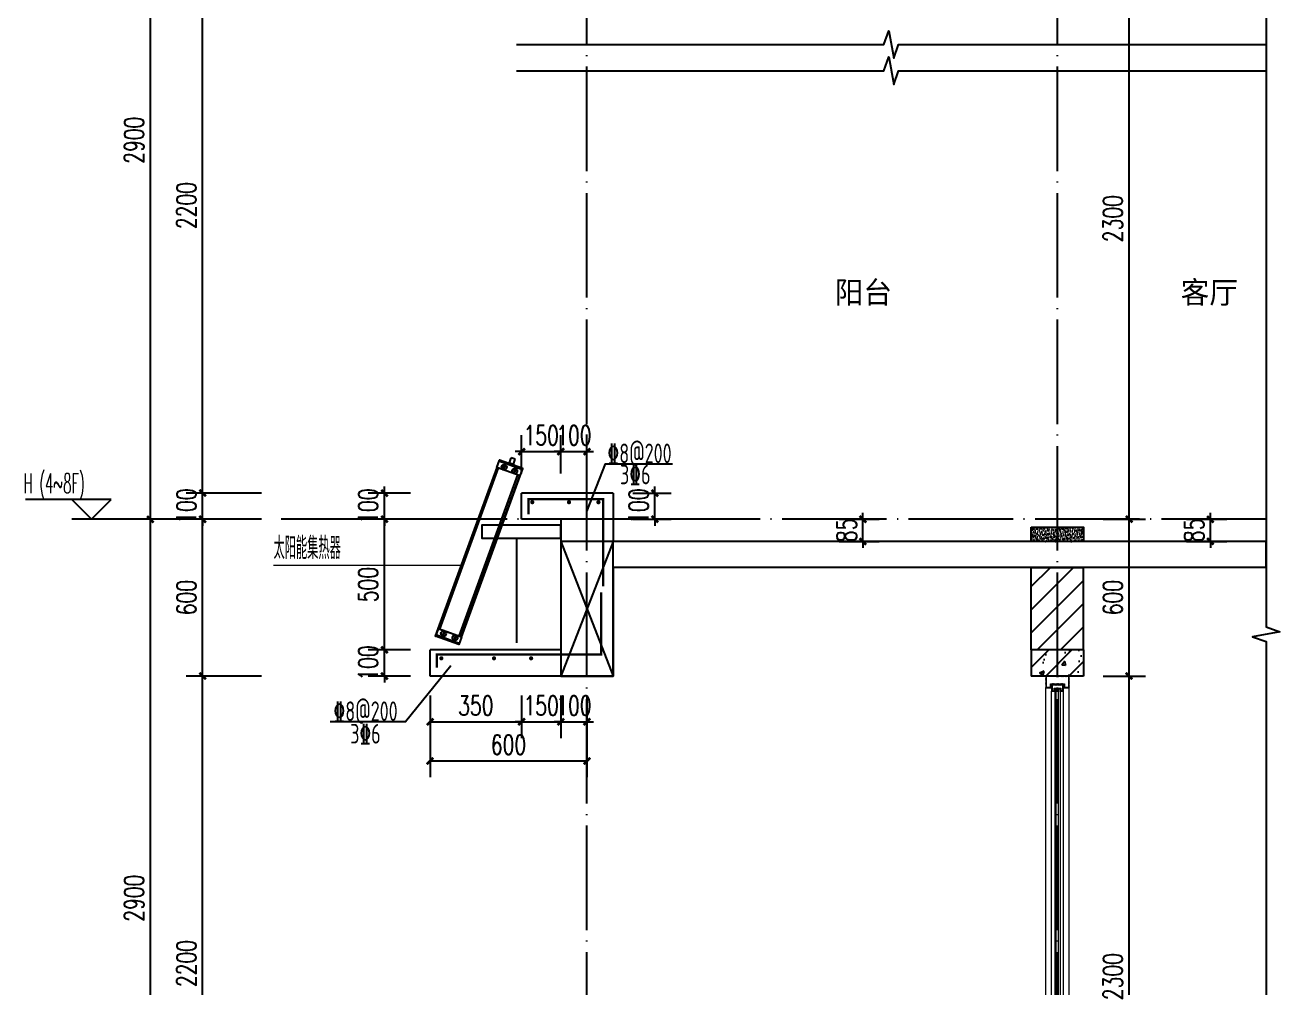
# Model space of a CAD drawing. Extents: x 393367 to 3005760, y 4998 to 826018.
# Drawn here: x 2836350 to 2841150, y 450543 to 454227 of the extents above; entities that cross this region are included whole.
import ezdxf

# ---------------------------------------------------------------- set-up
doc = ezdxf.new("R2010")
doc.units = 0
doc.header["$LTSCALE"] = 1000
doc.linetypes.add('DOTE', pattern=[2.42, 2, -0.2, 0.02, -0.2])
doc.layers.get('0').update_dxf_attribs({"linetype": 'CONTINUOUS'})
doc.layers.get('Defpoints').update_dxf_attribs({"linetype": 'CONTINUOUS'})
for name, color, linetype in [('DIM_ELEV', 3, 'CONTINUOUS'), ('DIM_SYMB', 3, 'CONTINUOUS'), ('DOTE', 8, 'DOTE'), ('PUB_DIM', 3, 'CONTINUOUS'), ('PUB_HATCH', 8, 'CONTINUOUS'), ('PUB_TEXT', 7, 'CONTINUOUS'), ('S-大样-砼线', 7, 'CONTINUOUS'), ('S-引出线', 40, 'CONTINUOUS'), ('TEXT', 7, 'CONTINUOUS'), ('WALL', 130, 'CONTINUOUS'), ('实线层', 7, 'CONTINUOUS'), ('看线', 251, 'CONTINUOUS'), ('立面-看线', 251, 'CONTINUOUS')]:
    doc.layers.add(name, color=color, linetype=linetype)
for name, color, linetype, lineweight in [('DIM_IDEN', 3, 'CONTINUOUS', 15), ('REIN', 1, 'CONTINUOUS', 18), ('S_WINDOW', 144, 'CONTINUOUS', 15), ('细细', 250, 'CONTINUOUS', 0)]:
    doc.layers.add(name, color=color, linetype=linetype, lineweight=lineweight)
doc.styles.add('_TCH_DIM', font='simplex.shx', dxfattribs={"width": 0.65, "bigfont": 'gbcbig.shx'})
doc.styles.add('_TCH_DIM_T3', font='SIMPLEX', dxfattribs={"width": 0.705882, "bigfont": 'GBCBIG'})
doc.styles.add('DIM_FONT_T3', font='SIMPLEX', dxfattribs={"width": 0.705882, "bigfont": 'GBCBIG'})
doc.styles.add('TSSD_Rein', font='Tssdeng.shx', dxfattribs={"width": 0.7, "bigfont": 'hztxt.shx'})
doc.dimstyles.new('_TCH_ARCH&&25', dxfattribs={"dimtxt": 74.375, "dimasz": 25, "dimexe": 62.5, "dimexo": 75, "dimgap": 25, "dimtad": 1, "dimdec": 0, "dimzin": 0, "dimdsep": 46, "dimtxsty": '_TCH_DIM_T3', "dimblk": 'ARCHTICK', "dimcen": 0.09, "dimclrt": 7, "dimazin": 2, "dimtfac": 1, "dimtdec": 0, "dimtix": 1, "dimtmove": 2, "dimatfit": 3, "dimfxl": 1, "dimtolj": 1, "dimtzin": 0, "dimarcsym": 0})
pattern_1 = [(315, (145053.3697, 680712.4302), (-1.76776695, -1.76776695), []), (315, (145054.5482, 680712.4302), (-1.76776695, -1.76776695), [])]
pattern_2 = [(315, (145053.3697, 678374.192), (-1.76776695, -1.76776695), []), (315, (145054.5482, 678374.192), (-1.76776695, -1.76776695), [])]

# ---------------------------------------------------------------- blocks, each defined once
blk = doc.blocks.new('afzdfsregf')
at = {"layer": '细细'}
h = blk.add_hatch(dxfattribs=at)
h.set_pattern_fill('金属', color=256, style=0)
h.set_pattern_definition(pattern_1)
h.paths.add_polyline_path([(221063.8, 608913.8), (221043.8, 608913.8), (221043.8, 608927.3), (220993.8, 608927.3), (220993.8, 608913.8), (220973.8, 608913.8), (220973.8, 608958.8), (221063.8, 608958.8)])
h.paths.add_polyline_path([(221045.8, 608929.3), (221045.8, 608915.8), (221061.8, 608915.8), (221061.8, 608956.8), (220975.8, 608956.8), (220975.8, 608915.8), (220991.8, 608915.8), (220991.8, 608929.3)], flags=16)
h = blk.add_hatch(dxfattribs=at)
h.set_pattern_fill('金属', color=256, style=0)
h.set_pattern_definition(pattern_1)
h.paths.add_polyline_path([(220996.3, 608925.3), (220996.3, 608900.3), (221008.3, 608900.3), (221008.3, 608910.3), (221029.3, 608910.3), (221029.3, 608900.3), (221041.3, 608900.3), (221041.3, 608925.3)])
h.paths.add_polyline_path([(221039.3, 608923.3), (221039.3, 608902.3), (221031.3, 608902.3), (221031.3, 608912.3), (221006.3, 608912.3), (221006.3, 608902.3), (220998.3, 608902.3), (220998.3, 608923.3)], flags=16)
h = blk.add_hatch(color=256, dxfattribs=at)
edge = h.paths.add_edge_path()
edge.add_line((221023.3, 608910.3), (221023.3, 608898.3))
edge.add_arc((221018.8, 608890), 9.44, 61.5175, 118.4825)
edge.add_line((221014.3, 608898.3), (221014.3, 608910.3))
edge.add_arc((221018.8, 608918.6), 9.44, 241.5175, 298.4825)
h = blk.add_hatch(dxfattribs=at)
h.set_pattern_fill('金属', color=256, style=0)
h.set_pattern_definition(pattern_2)
h.paths.add_polyline_path([(221063.8, 606703.8), (221043.8, 606703.8), (221043.8, 606690.3), (220993.8, 606690.3), (220993.8, 606703.8), (220973.8, 606703.8), (220973.8, 606658.8), (221063.8, 606658.8)])
h.paths.add_polyline_path([(221045.8, 606688.3), (221045.8, 606701.8), (221061.8, 606701.8), (221061.8, 606660.8), (220975.8, 606660.8), (220975.8, 606701.8), (220991.8, 606701.8), (220991.8, 606688.3)], flags=16)
h = blk.add_hatch(dxfattribs=at)
h.set_pattern_fill('金属', color=256, style=0)
h.set_pattern_definition(pattern_2)
h.paths.add_polyline_path([(220996.3, 606692.3), (220996.3, 606717.3), (221008.3, 606717.3), (221008.3, 606707.3), (221029.3, 606707.3), (221029.3, 606717.3), (221041.3, 606717.3), (221041.3, 606692.3)])
h.paths.add_polyline_path([(221039.3, 606694.3), (221039.3, 606715.3), (221031.3, 606715.3), (221031.3, 606705.3), (221006.3, 606705.3), (221006.3, 606715.3), (220998.3, 606715.3), (220998.3, 606694.3)], flags=16)
h = blk.add_hatch(color=256, dxfattribs=at)
edge = h.paths.add_edge_path()
edge.add_line((221023.3, 606707.3), (221023.3, 606719.3))
edge.add_arc((221018.8, 606727.6), 9.44, 241.5175, 298.4825, ccw=False)
edge.add_line((221014.3, 606719.3), (221014.3, 606707.3))
edge.add_arc((221018.8, 606699), 9.44, 61.5175, 118.4825, ccw=False)
at = {"layer": 'S_WINDOW'}
for p, q in [((220973.8, 606703.8), (220973.8, 608913.8)), ((220996.3, 606717.3), (220996.3, 608900.3)), ((221041.3, 606717.3), (221041.3, 608900.3)), ((221063.8, 606703.8), (221063.8, 608913.8))]:
    blk.add_line(p, q, dxfattribs=at)
for points in [[(220973.8, 608958.8), (220973.8, 608913.8), (220993.8, 608913.8), (220993.8, 608927.3), (221043.8, 608927.3), (221043.8, 608913.8), (221063.8, 608913.8), (221063.8, 608958.8)], [(220975.8, 608956.8), (220975.8, 608915.8), (220991.8, 608915.8), (220991.8, 608929.3), (221045.8, 608929.3), (221045.8, 608915.8), (221061.8, 608915.8), (221061.8, 608956.8)], [(220996.3, 608925.3), (220996.3, 608900.3), (221008.3, 608900.3), (221008.3, 608910.3), (221029.3, 608910.3), (221029.3, 608900.3), (221041.3, 608900.3), (221041.3, 608925.3)], [(220998.3, 608923.3), (220998.3, 608902.3), (221006.3, 608902.3), (221006.3, 608912.3), (221031.3, 608912.3), (221031.3, 608902.3), (221039.3, 608902.3), (221039.3, 608923.3)], [(220973.8, 606658.8), (220973.8, 606703.8), (220993.8, 606703.8), (220993.8, 606690.3), (221043.8, 606690.3), (221043.8, 606703.8), (221063.8, 606703.8), (221063.8, 606658.8)], [(220975.8, 606660.8), (220975.8, 606701.8), (220991.8, 606701.8), (220991.8, 606688.3), (221045.8, 606688.3), (221045.8, 606701.8), (221061.8, 606701.8), (221061.8, 606660.8)], [(220996.3, 606692.3), (220996.3, 606717.3), (221008.3, 606717.3), (221008.3, 606707.3), (221029.3, 606707.3), (221029.3, 606717.3), (221041.3, 606717.3), (221041.3, 606692.3)], [(220998.3, 606694.3), (220998.3, 606715.3), (221006.3, 606715.3), (221006.3, 606705.3), (221031.3, 606705.3), (221031.3, 606715.3), (221039.3, 606715.3), (221039.3, 606694.3)]]:
    blk.add_lwpolyline(points, close=True, dxfattribs=at)
at = {"layer": '细细'}
for points in [[(221008.3, 608900.3), (221008.3, 606717.3)], [(221014.3, 606719.3), (221014.3, 608910.3)], [(221023.3, 606719.3), (221023.3, 608910.3)], [(221029.3, 608900.3), (221029.3, 606717.3)]]:
    blk.add_lwpolyline(points, dxfattribs=at)
for points in [[(221023.3, 608910.3), (221023.3, 608898.3, 0.253805), (221014.3, 608898.3), (221014.3, 608910.3, 0.253805)], [(221023.3, 606707.3), (221023.3, 606719.3, -0.253805), (221014.3, 606719.3), (221014.3, 606707.3, -0.253805)]]:
    blk.add_lwpolyline(points, format="xyb", close=True, dxfattribs=at)
blk = doc.blocks.new('A$C5C8026AD')
at = {"layer": 'DIM_ELEV'}
for p, q in [((-150, 75), (-478, 75)), ((-225, 0), (-300, 75)), ((-225, 0), (-150, 75)), ((200, 0), (-300, 0))]:
    blk.add_line(p, q, dxfattribs=at)
at = {"layer": 'PUB_TEXT', "style": '_TCH_DIM', "width": 0.494118}
for s, height, p in [('H', 74.4, (-485.5, 100)), ('(4~8F)', 74.38, (-424.8, 100))]:
    blk.add_text(s, height=height, dxfattribs=at).set_placement(p)
blk = doc.blocks.new('_ArchTick')
at = {"color": 0, "linetype": 'ByBlock', "const_width": 0.4}
blk.add_lwpolyline([(-0.5, -0.5), (0.5, 0.5)], dxfattribs=at)
blk = doc.blocks.new('*D1013')
at = {"layer": 'Defpoints', "color": 0, "transparency": 16777216}
for p in [(2840399.4, 451736.5), (2840573.4, 451736.5), (2840399.4, 449436.5)]:
    blk.add_point(p, dxfattribs=at)
at = {"layer": 'PUB_DIM', "color": 0, "lineweight": -2, "transparency": 16777216}
for p, q in [((2840474.4, 451736.5), (2840635.9, 451736.5)), ((2840573.4, 449436.5), (2840573.4, 451736.5)), ((2840474.4, 449436.5), (2840635.9, 449436.5))]:
    blk.add_line(p, q, dxfattribs=at)
at = {"layer": 'PUB_DIM', "color": 0, "lineweight": -2, "transparency": 16777216, "xscale": 25, "yscale": 25, "zscale": 25}
for p, rotation in [((2840573.4, 451736.5), 90), ((2840573.4, 449436.5), 270)]:
    blk.add_blockref('_ArchTick', p, dxfattribs=dict(at, rotation=rotation))
at = {"layer": 'PUB_DIM', "color": 7, "transparency": 16777216, "insert": (2840511.2, 450586.5), "char_height": 74.38, "attachment_point": 5, "rotation": 90, "style": '_TCH_DIM_T3'}
blk.add_mtext('\\A1;2300', dxfattribs=at)
blk = doc.blocks.new('*D1014')
at = {"layer": 'Defpoints', "color": 0, "transparency": 16777216}
for p in [(2840399.4, 452336.5), (2840573.4, 452336.5), (2840399.4, 451736.5)]:
    blk.add_point(p, dxfattribs=at)
at = {"layer": 'PUB_DIM', "color": 0, "lineweight": -2, "transparency": 16777216}
for p, q in [((2840474.4, 452336.5), (2840635.9, 452336.5)), ((2840573.4, 451736.5), (2840573.4, 452336.5)), ((2840474.4, 451736.5), (2840635.9, 451736.5))]:
    blk.add_line(p, q, dxfattribs=at)
at = {"layer": 'PUB_DIM', "color": 0, "lineweight": -2, "transparency": 16777216, "xscale": 25, "yscale": 25, "zscale": 25}
for p, rotation in [((2840573.4, 452336.5), 90), ((2840573.4, 451736.5), 270)]:
    blk.add_blockref('_ArchTick', p, dxfattribs=dict(at, rotation=rotation))
at = {"layer": 'PUB_DIM', "color": 7, "transparency": 16777216, "insert": (2840511.2, 452036.5), "char_height": 74.38, "attachment_point": 5, "rotation": 90, "style": '_TCH_DIM_T3'}
blk.add_mtext('\\A1;600', dxfattribs=at)
blk = doc.blocks.new('*D1015')
at = {"layer": 'Defpoints', "color": 0, "transparency": 16777216}
for p in [(2840399.4, 454636.5), (2840573.4, 454636.5), (2840399.4, 452336.5)]:
    blk.add_point(p, dxfattribs=at)
at = {"layer": 'PUB_DIM', "color": 0, "lineweight": -2, "transparency": 16777216}
for p, q in [((2840474.4, 454636.5), (2840635.9, 454636.5)), ((2840573.4, 452336.5), (2840573.4, 454636.5)), ((2840474.4, 452336.5), (2840635.9, 452336.5))]:
    blk.add_line(p, q, dxfattribs=at)
at = {"layer": 'PUB_DIM', "color": 0, "lineweight": -2, "transparency": 16777216, "xscale": 25, "yscale": 25, "zscale": 25}
for p, rotation in [((2840573.4, 454636.5), 90), ((2840573.4, 452336.5), 270)]:
    blk.add_blockref('_ArchTick', p, dxfattribs=dict(at, rotation=rotation))
at = {"layer": 'PUB_DIM', "color": 7, "transparency": 16777216, "insert": (2840511.2, 453486.5), "char_height": 74.38, "attachment_point": 5, "rotation": 90, "style": '_TCH_DIM_T3'}
blk.add_mtext('\\A1;2300', dxfattribs=at)
blk = doc.blocks.new('*D1091')
at = {"layer": 'Defpoints', "color": 0, "transparency": 16777216}
for p in [(2837029.2, 451736.5), (2837329.2, 451736.5), (2837329.2, 449536.5)]:
    blk.add_point(p, dxfattribs=at)
at = {"layer": 'PUB_DIM', "color": 0, "lineweight": -2, "transparency": 16777216}
for p, q in [((2837254.2, 451736.5), (2836966.7, 451736.5)), ((2837029.2, 449536.5), (2837029.2, 451736.5)), ((2837254.2, 449536.5), (2836966.7, 449536.5))]:
    blk.add_line(p, q, dxfattribs=at)
at = {"layer": 'PUB_DIM', "color": 0, "lineweight": -2, "transparency": 16777216, "xscale": 25, "yscale": 25, "zscale": 25}
for p, rotation in [((2837029.2, 451736.5), 90), ((2837029.2, 449536.5), 270)]:
    blk.add_blockref('_ArchTick', p, dxfattribs=dict(at, rotation=rotation))
at = {"layer": 'PUB_DIM', "color": 7, "transparency": 16777216, "insert": (2836967.1, 450636.5), "char_height": 74.38, "attachment_point": 5, "rotation": 90, "style": '_TCH_DIM_T3'}
blk.add_mtext('\\A1;2200', dxfattribs=at)
blk = doc.blocks.new('*D1092')
at = {"layer": 'Defpoints', "color": 0, "transparency": 16777216}
for p in [(2837029.2, 452336.5), (2837329.2, 452336.5), (2837329.2, 451736.5)]:
    blk.add_point(p, dxfattribs=at)
at = {"layer": 'PUB_DIM', "color": 0, "lineweight": -2, "transparency": 16777216}
for p, q in [((2837254.2, 452336.5), (2836966.7, 452336.5)), ((2837029.2, 451736.5), (2837029.2, 452336.5)), ((2837254.2, 451736.5), (2836966.7, 451736.5))]:
    blk.add_line(p, q, dxfattribs=at)
at = {"layer": 'PUB_DIM', "color": 0, "lineweight": -2, "transparency": 16777216, "xscale": 25, "yscale": 25, "zscale": 25}
for p, rotation in [((2837029.2, 452336.5), 90), ((2837029.2, 451736.5), 270)]:
    blk.add_blockref('_ArchTick', p, dxfattribs=dict(at, rotation=rotation))
at = {"layer": 'PUB_DIM', "color": 7, "transparency": 16777216, "insert": (2836967.1, 452036.5), "char_height": 74.38, "attachment_point": 5, "rotation": 90, "style": '_TCH_DIM_T3'}
blk.add_mtext('\\A1;600', dxfattribs=at)
blk = doc.blocks.new('*D1093')
at = {"layer": 'Defpoints', "color": 0, "transparency": 16777216}
for p in [(2837029.2, 452436.5), (2837329.2, 452436.5), (2837329.2, 452336.5)]:
    blk.add_point(p, dxfattribs=at)
at = {"layer": 'PUB_DIM', "color": 0, "lineweight": -2, "transparency": 16777216}
for p, q in [((2837029.2, 452436.5), (2837029.2, 452461.5)), ((2837254.2, 452436.5), (2836966.7, 452436.5)), ((2837029.2, 452336.5), (2837029.2, 452436.5)), ((2837254.2, 452336.5), (2836966.7, 452336.5)), ((2837029.2, 452336.5), (2837029.2, 452311.5))]:
    blk.add_line(p, q, dxfattribs=at)
at = {"layer": 'PUB_DIM', "color": 0, "lineweight": -2, "transparency": 16777216, "xscale": 25, "yscale": 25, "zscale": 25}
for p, rotation in [((2837029.2, 452436.5), 270), ((2837029.2, 452336.5), 90)]:
    blk.add_blockref('_ArchTick', p, dxfattribs=dict(at, rotation=rotation))
at = {"layer": 'PUB_DIM', "color": 7, "transparency": 16777216, "insert": (2836967.1, 452386.5), "char_height": 74.38, "attachment_point": 5, "rotation": 90, "style": '_TCH_DIM_T3'}
blk.add_mtext('\\A1;100', dxfattribs=at)
blk = doc.blocks.new('*D1094')
at = {"layer": 'Defpoints', "color": 0, "transparency": 16777216}
for p in [(2837029.2, 454636.5), (2837329.2, 454636.5), (2837329.2, 452436.5)]:
    blk.add_point(p, dxfattribs=at)
at = {"layer": 'PUB_DIM', "color": 0, "lineweight": -2, "transparency": 16777216}
for p, q in [((2837254.2, 454636.5), (2836966.7, 454636.5)), ((2837029.2, 452436.5), (2837029.2, 454636.5)), ((2837254.2, 452436.5), (2836966.7, 452436.5))]:
    blk.add_line(p, q, dxfattribs=at)
at = {"layer": 'PUB_DIM', "color": 0, "lineweight": -2, "transparency": 16777216, "xscale": 25, "yscale": 25, "zscale": 25}
for p, rotation in [((2837029.2, 454636.5), 90), ((2837029.2, 452436.5), 270)]:
    blk.add_blockref('_ArchTick', p, dxfattribs=dict(at, rotation=rotation))
at = {"layer": 'PUB_DIM', "color": 7, "transparency": 16777216, "insert": (2836967.1, 453536.5), "char_height": 74.38, "attachment_point": 5, "rotation": 90, "style": '_TCH_DIM_T3'}
blk.add_mtext('\\A1;2200', dxfattribs=at)
blk = doc.blocks.new('*D1106')
at = {"layer": 'Defpoints', "color": 0, "transparency": 16777216}
for p in [(2836829.2, 452336.5), (2837329.2, 452336.5), (2837329.2, 449436.5)]:
    blk.add_point(p, dxfattribs=at)
at = {"layer": 'PUB_DIM', "color": 0, "lineweight": -2, "transparency": 16777216}
for p, q in [((2837254.2, 452336.5), (2836766.7, 452336.5)), ((2836829.2, 449436.5), (2836829.2, 452336.5)), ((2837254.2, 449436.5), (2836766.7, 449436.5))]:
    blk.add_line(p, q, dxfattribs=at)
at = {"layer": 'PUB_DIM', "color": 0, "lineweight": -2, "transparency": 16777216, "xscale": 25, "yscale": 25, "zscale": 25}
for p, rotation in [((2836829.2, 452336.5), 90), ((2836829.2, 449436.5), 270)]:
    blk.add_blockref('_ArchTick', p, dxfattribs=dict(at, rotation=rotation))
at = {"layer": 'PUB_DIM', "color": 7, "transparency": 16777216, "insert": (2836767.1, 450886.5), "char_height": 74.38, "attachment_point": 5, "rotation": 90, "style": '_TCH_DIM_T3'}
blk.add_mtext('\\A1;2900', dxfattribs=at)
blk = doc.blocks.new('*D1107')
at = {"layer": 'Defpoints', "color": 0, "transparency": 16777216}
for p in [(2836829.2, 455236.5), (2837329.2, 455236.5), (2837329.2, 452336.5)]:
    blk.add_point(p, dxfattribs=at)
at = {"layer": 'PUB_DIM', "color": 0, "lineweight": -2, "transparency": 16777216}
for p, q in [((2837254.2, 455236.5), (2836766.7, 455236.5)), ((2836829.2, 452336.5), (2836829.2, 455236.5)), ((2837254.2, 452336.5), (2836766.7, 452336.5))]:
    blk.add_line(p, q, dxfattribs=at)
at = {"layer": 'PUB_DIM', "color": 0, "lineweight": -2, "transparency": 16777216, "xscale": 25, "yscale": 25, "zscale": 25}
for p, rotation in [((2836829.2, 455236.5), 90), ((2836829.2, 452336.5), 270)]:
    blk.add_blockref('_ArchTick', p, dxfattribs=dict(at, rotation=rotation))
at = {"layer": 'PUB_DIM', "color": 7, "transparency": 16777216, "insert": (2836767.1, 453786.5), "char_height": 74.38, "attachment_point": 5, "rotation": 90, "style": '_TCH_DIM_T3'}
blk.add_mtext('\\A1;2900', dxfattribs=at)
blk = doc.blocks.new('A$C01192DFB')
at = {"layer": '实线层', "color": 5}
for p, q in [((-245.2, 221), (-235.1, 248.7)), ((-244.8, 220.8), (-234.5, 249)), ((-146.5, 211.5), (-236.8, 244.3)), ((-146.9, 212), (-236.2, 244.4)), ((-235.1, 248.7), (-234.7, 248.5)), ((-145.3, 216.4), (-234.6, 248.9)), ((-145.2, 216.5), (-234.5, 249)), ((-196.4, 238.3), (-189.3, 257.6)), ((-174.3, 252.1), (-189.3, 257.6)), ((-181.3, 232.8), (-174.3, 252.1)), ((-468.5, -396.9), (-243.8, 220.5)), ((-243.5, 220.4), (-468.2, -397)), ((-467.7, -397.2), (-243, 220.2)), ((-240, 219.1), (-464.7, -398.3)), ((-239.5, 218.9), (-464.2, -398.5)), ((-166, 192.2), (-390.7, -425.2)), ((-165.7, 192), (-390.4, -425.3)), ((-155, 188.2), (-245.2, 221)), ((-219.7, 220.8), (-218.7, 223.5)), ((-217.8, 218.6), (-219.7, 220.8)), ((-219.4, 214.4), (-214.3, 228.2)), ((-218.7, 223.5), (-215.9, 224)), ((-215, 219.1), (-217.8, 218.6)), ((-215.9, 224), (-214, 221.8)), ((-214, 221.8), (-215, 219.1)), ((-196.4, 238.3), (-203, 237.5)), ((-176.7, 228), (-203, 237.5)), ((-196.4, 238.3), (-181.3, 232.8)), ((-181.3, 232.8), (-176.7, 228)), ((-179.3, 206.1), (-178.4, 208.8)), ((-177.5, 203.9), (-179.3, 206.1)), ((-179, 199.7), (-174, 213.5)), ((-178.4, 208.8), (-175.5, 209.3)), ((-174.6, 204.4), (-177.5, 203.9)), ((-175.5, 209.3), (-173.7, 207.1)), ((-173.7, 207.1), (-174.6, 204.4)), ((-155.5, 188.3), (-145.2, 216.5)), ((-155, 188.2), (-144.9, 215.9)), ((-144.9, 215.9), (-145.4, 216)), ((-381.9, -428.4), (-157.2, 189)), ((-156.8, 188.8), (-381.5, -428.6)), ((-381.1, -428.7), (-156.4, 188.7)), ((-469.9, -396.4), (-480, -424.1)), ((-480, -424.1), (-479.6, -424.3)), ((-469.5, -396.6), (-479.7, -424.8)), ((-390.4, -457.1), (-479.7, -424.6)), ((-390.5, -457.2), (-479.7, -424.8)), ((-388.2, -452.5), (-478.4, -419.7)), ((-388.8, -452.7), (-478.1, -420.2)), ((-379.7, -429.2), (-469.9, -396.4)), ((-379.7, -429.2), (-468, -397.1)), ((-450.2, -412.7), (-451.2, -415.4)), ((-451.2, -415.4), (-449.4, -417.6)), ((-445.9, -408), (-450.9, -421.8)), ((-447.4, -412.2), (-450.2, -412.7)), ((-449.4, -417.6), (-446.5, -417.1)), ((-445.5, -414.4), (-447.4, -412.2)), ((-446.5, -417.1), (-445.5, -414.4)), ((-406.6, -428.6), (-407.6, -431.3)), ((-407.6, -431.3), (-405.7, -433.5)), ((-402.2, -423.9), (-407.2, -437.7)), ((-403.7, -428.1), (-406.6, -428.6)), ((-401.9, -430.3), (-403.7, -428.1)), ((-402.9, -433), (-401.9, -430.3)), ((-380.2, -429.1), (-390.5, -457.2)), ((-379.7, -429.2), (-389.8, -456.9)), ((-405.7, -433.5), (-402.9, -433)), ((-389.8, -456.9), (-390.3, -456.8))]:
    blk.add_line(p, q, dxfattribs=at)
for points in [[(-236.8, 244.3), (-236.7, 244.4), (-236.5, 244.5), (-236.4, 244.5), (-236.2, 244.4)], [(-146.5, 211.5), (-146.5, 211.6), (-146.6, 211.7), (-146.7, 211.9), (-146.9, 212)], [(-478.4, -419.7), (-478.4, -419.8), (-478.4, -420), (-478.2, -420.1), (-478.1, -420.2)], [(-388.2, -452.5), (-388.3, -452.6), (-388.4, -452.7), (-388.6, -452.7), (-388.8, -452.7)]]:
    blk.add_lwpolyline(points, dxfattribs=at)
blk.add_lwpolyline([(0, 0), (-302.4, 0), (-302.4, -49.7), (0, -49.7)], close=True, dxfattribs=at)
for centre, radius in [((-216.8, 221.3), 10), ((-216.8, 221.3), 9.5), ((-176.5, 206.6), 10), ((-176.5, 206.6), 9.5), ((-448.4, -414.9), 10), ((-448.4, -414.9), 9.5), ((-404.7, -430.8), 10), ((-404.7, -430.8), 9.5)]:
    blk.add_circle(centre, radius, dxfattribs=at)
for centre, start, end in [((-234.7, 248.5), 70, 160), ((-145.4, 216), 340, 70), ((-479.6, -424.3), 160, 250), ((-390.3, -456.8), 250, 340)]:
    blk.add_arc(centre, 0.5, start, end, dxfattribs=at)
blk = doc.blocks.new('*D1843')
at = {"layer": 'Defpoints', "color": 0, "transparency": 16777216}
for p in [(871532.9, -114286.1), (871707.5, -114286.1), (871707.5, -114386.1)]:
    blk.add_point(p, dxfattribs=at)
at = {"layer": 'PUB_DIM', "color": 0, "lineweight": -2, "transparency": 16777216}
for p, q in [((871632.5, -114286.1), (871470.4, -114286.1)), ((871532.9, -114286.1), (871532.9, -114261.1)), ((871532.9, -114386.1), (871532.9, -114286.1)), ((871632.5, -114386.1), (871470.4, -114386.1)), ((871532.9, -114386.1), (871532.9, -114411.1))]:
    blk.add_line(p, q, dxfattribs=at)
at = {"layer": 'PUB_DIM', "color": 0, "lineweight": -2, "transparency": 16777216, "xscale": 25, "yscale": 25, "zscale": 25}
for p, rotation in [((871532.9, -114286.1), 270), ((871532.9, -114386.1), 90)]:
    blk.add_blockref('_ArchTick', p, dxfattribs=dict(at, rotation=rotation))
at = {"layer": 'PUB_DIM', "color": 7, "transparency": 16777216, "insert": (871470.7, -114336.1), "char_height": 74.38, "attachment_point": 5, "rotation": 90, "style": '_TCH_DIM_T3'}
blk.add_mtext('\\A1;100', dxfattribs=at)
blk = doc.blocks.new('*D1844')
at = {"layer": 'Defpoints', "color": 0, "transparency": 16777216}
for p in [(871532.9, -114386.1), (871707.5, -114386.1), (871707.5, -114886.1)]:
    blk.add_point(p, dxfattribs=at)
at = {"layer": 'PUB_DIM', "color": 0, "lineweight": -2, "transparency": 16777216}
for p, q in [((871632.5, -114386.1), (871470.4, -114386.1)), ((871532.9, -114886.1), (871532.9, -114386.1)), ((871632.5, -114886.1), (871470.4, -114886.1))]:
    blk.add_line(p, q, dxfattribs=at)
at = {"layer": 'PUB_DIM', "color": 0, "lineweight": -2, "transparency": 16777216, "xscale": 25, "yscale": 25, "zscale": 25}
for p, rotation in [((871532.9, -114386.1), 90), ((871532.9, -114886.1), 270)]:
    blk.add_blockref('_ArchTick', p, dxfattribs=dict(at, rotation=rotation))
at = {"layer": 'PUB_DIM', "color": 7, "transparency": 16777216, "insert": (871470.7, -114636.1), "char_height": 74.38, "attachment_point": 5, "rotation": 90, "style": '_TCH_DIM_T3'}
blk.add_mtext('\\A1;500', dxfattribs=at)
blk = doc.blocks.new('*D1845')
at = {"layer": 'Defpoints', "color": 0, "transparency": 16777216}
for p in [(871532.9, -114886.1), (871707.5, -114886.1), (871707.5, -114986.1)]:
    blk.add_point(p, dxfattribs=at)
at = {"layer": 'PUB_DIM', "color": 0, "lineweight": -2, "transparency": 16777216}
for p, q in [((871532.9, -114886.1), (871532.9, -114861.1)), ((871632.5, -114886.1), (871470.4, -114886.1)), ((871532.9, -114986.1), (871532.9, -114886.1)), ((871632.5, -114986.1), (871470.4, -114986.1)), ((871532.9, -114986.1), (871532.9, -115011.1))]:
    blk.add_line(p, q, dxfattribs=at)
at = {"layer": 'PUB_DIM', "color": 0, "lineweight": -2, "transparency": 16777216, "xscale": 25, "yscale": 25, "zscale": 25}
for p, rotation in [((871532.9, -114886.1), 270), ((871532.9, -114986.1), 90)]:
    blk.add_blockref('_ArchTick', p, dxfattribs=dict(at, rotation=rotation))
at = {"layer": 'PUB_DIM', "color": 7, "transparency": 16777216, "insert": (871470.7, -114936.1), "char_height": 74.38, "attachment_point": 5, "rotation": 90, "style": '_TCH_DIM_T3'}
blk.add_mtext('\\A1;100', dxfattribs=at)
blk = doc.blocks.new('*D1846')
at = {"layer": 'Defpoints', "color": 0, "transparency": 16777216}
for p in [(872407.5, -114286.1), (872567.5, -114286.1), (872407.5, -114386.1)]:
    blk.add_point(p, dxfattribs=at)
at = {"layer": 'PUB_DIM', "color": 0, "lineweight": -2, "transparency": 16777216}
for p, q in [((872482.5, -114286.1), (872630, -114286.1)), ((872567.5, -114286.1), (872567.5, -114261.1)), ((872567.5, -114386.1), (872567.5, -114286.1)), ((872482.5, -114386.1), (872630, -114386.1)), ((872567.5, -114386.1), (872567.5, -114411.1))]:
    blk.add_line(p, q, dxfattribs=at)
at = {"layer": 'PUB_DIM', "color": 0, "lineweight": -2, "transparency": 16777216, "xscale": 25, "yscale": 25, "zscale": 25}
for p, rotation in [((872567.5, -114286.1), 270), ((872567.5, -114386.1), 90)]:
    blk.add_blockref('_ArchTick', p, dxfattribs=dict(at, rotation=rotation))
at = {"layer": 'PUB_DIM', "color": 7, "transparency": 16777216, "insert": (872505.3, -114336.1), "char_height": 74.38, "attachment_point": 5, "rotation": 90, "style": '_TCH_DIM_T3'}
blk.add_mtext('\\A1;100', dxfattribs=at)
blk = doc.blocks.new('*D1847')
at = {"layer": 'Defpoints', "color": 0, "transparency": 16777216}
for p in [(872207.5, -114127.5), (872057.5, -114286.1), (872207.5, -114286.1)]:
    blk.add_point(p, dxfattribs=at)
at = {"layer": 'PUB_DIM', "color": 0, "lineweight": -2, "transparency": 16777216}
for p, q in [((872057.5, -114211.1), (872057.5, -114065)), ((872207.5, -114211.1), (872207.5, -114065)), ((872057.5, -114127.5), (872032.5, -114127.5)), ((872057.5, -114127.5), (872207.5, -114127.5)), ((872207.5, -114127.5), (872232.5, -114127.5))]:
    blk.add_line(p, q, dxfattribs=at)
at = {"layer": 'PUB_DIM', "color": 0, "lineweight": -2, "transparency": 16777216, "xscale": 25, "yscale": 25, "zscale": 25}
blk.add_blockref('_ArchTick', (872057.5, -114127.5), dxfattribs=at)
at = {"layer": 'PUB_DIM', "color": 0, "lineweight": -2, "transparency": 16777216, "xscale": 25, "yscale": 25, "zscale": 25, "rotation": 180}
blk.add_blockref('_ArchTick', (872207.5, -114127.5), dxfattribs=at)
at = {"layer": 'PUB_DIM', "color": 7, "transparency": 16777216, "insert": (872132.5, -114065.3), "char_height": 74.38, "attachment_point": 5, "style": '_TCH_DIM_T3'}
blk.add_mtext('\\A1;150', dxfattribs=at)
blk = doc.blocks.new('*D1848')
at = {"layer": 'Defpoints', "color": 0, "transparency": 16777216}
for p in [(872307.5, -114127.5), (872207.5, -114286.1), (872307.5, -114286.1)]:
    blk.add_point(p, dxfattribs=at)
at = {"layer": 'PUB_DIM', "color": 0, "lineweight": -2, "transparency": 16777216}
for p, q in [((872207.5, -114211.1), (872207.5, -114065)), ((872307.5, -114211.1), (872307.5, -114065)), ((872207.5, -114127.5), (872182.5, -114127.5)), ((872207.5, -114127.5), (872307.5, -114127.5)), ((872307.5, -114127.5), (872332.5, -114127.5))]:
    blk.add_line(p, q, dxfattribs=at)
at = {"layer": 'PUB_DIM', "color": 0, "lineweight": -2, "transparency": 16777216, "xscale": 25, "yscale": 25, "zscale": 25}
blk.add_blockref('_ArchTick', (872207.5, -114127.5), dxfattribs=at)
at = {"layer": 'PUB_DIM', "color": 0, "lineweight": -2, "transparency": 16777216, "xscale": 25, "yscale": 25, "zscale": 25, "rotation": 180}
blk.add_blockref('_ArchTick', (872307.5, -114127.5), dxfattribs=at)
at = {"layer": 'PUB_DIM', "color": 7, "transparency": 16777216, "insert": (872257.5, -114065.3), "char_height": 74.38, "attachment_point": 5, "style": '_TCH_DIM_T3'}
blk.add_mtext('\\A1;100', dxfattribs=at)
blk = doc.blocks.new('*D1849')
at = {"layer": 'Defpoints', "color": 0, "transparency": 16777216}
for p in [(874526.4, -114386.1), (874692.4, -114386.1), (874526.4, -114471.1)]:
    blk.add_point(p, dxfattribs=at)
at = {"layer": 'PUB_DIM', "color": 0, "lineweight": -2, "transparency": 16777216}
for p, q in [((874601.4, -114386.1), (874754.9, -114386.1)), ((874692.4, -114386.1), (874692.4, -114361.1)), ((874692.4, -114471.1), (874692.4, -114386.1)), ((874601.4, -114471.1), (874754.9, -114471.1)), ((874692.4, -114471.1), (874692.4, -114496.1))]:
    blk.add_line(p, q, dxfattribs=at)
at = {"layer": 'PUB_DIM', "color": 0, "lineweight": -2, "transparency": 16777216, "xscale": 25, "yscale": 25, "zscale": 25}
for p, rotation in [((874692.4, -114386.1), 270), ((874692.4, -114471.1), 90)]:
    blk.add_blockref('_ArchTick', p, dxfattribs=dict(at, rotation=rotation))
at = {"layer": 'PUB_DIM', "color": 7, "transparency": 16777216, "insert": (874630.2, -114428.6), "char_height": 74.38, "attachment_point": 5, "rotation": 90, "style": '_TCH_DIM_T3'}
blk.add_mtext('\\A1;85', dxfattribs=at)
blk = doc.blocks.new('*D1850')
at = {"layer": 'Defpoints', "color": 0, "transparency": 16777216}
for p in [(873197.3, -114386.1), (873363.3, -114386.1), (873197.3, -114471.1)]:
    blk.add_point(p, dxfattribs=at)
at = {"layer": 'PUB_DIM', "color": 0, "lineweight": -2, "transparency": 16777216}
for p, q in [((873272.3, -114386.1), (873425.8, -114386.1)), ((873363.3, -114386.1), (873363.3, -114361.1)), ((873363.3, -114471.1), (873363.3, -114386.1)), ((873272.3, -114471.1), (873425.8, -114471.1)), ((873363.3, -114471.1), (873363.3, -114496.1))]:
    blk.add_line(p, q, dxfattribs=at)
at = {"layer": 'PUB_DIM', "color": 0, "lineweight": -2, "transparency": 16777216, "xscale": 25, "yscale": 25, "zscale": 25}
for p, rotation in [((873363.3, -114386.1), 270), ((873363.3, -114471.1), 90)]:
    blk.add_blockref('_ArchTick', p, dxfattribs=dict(at, rotation=rotation))
at = {"layer": 'PUB_DIM', "color": 7, "transparency": 16777216, "insert": (873301.1, -114428.6), "char_height": 74.38, "attachment_point": 5, "rotation": 90, "style": '_TCH_DIM_T3'}
blk.add_mtext('\\A1;85', dxfattribs=at)
blk = doc.blocks.new('*D1851')
at = {"layer": 'Defpoints', "color": 0, "transparency": 16777216}
for p in [(871707.5, -114986.1), (872057.5, -114986.1), (872057.5, -115161.1)]:
    blk.add_point(p, dxfattribs=at)
at = {"layer": 'PUB_DIM', "color": 0, "lineweight": -2, "transparency": 16777216}
for p, q in [((871707.5, -115061.1), (871707.5, -115223.6)), ((872057.5, -115061.1), (872057.5, -115223.6)), ((871707.5, -115161.1), (872057.5, -115161.1))]:
    blk.add_line(p, q, dxfattribs=at)
at = {"layer": 'PUB_DIM', "color": 0, "lineweight": -2, "transparency": 16777216, "xscale": 25, "yscale": 25, "zscale": 25, "rotation": 180}
blk.add_blockref('_ArchTick', (871707.5, -115161.1), dxfattribs=at)
at = {"layer": 'PUB_DIM', "color": 0, "lineweight": -2, "transparency": 16777216, "xscale": 25, "yscale": 25, "zscale": 25}
blk.add_blockref('_ArchTick', (872057.5, -115161.1), dxfattribs=at)
at = {"layer": 'PUB_DIM', "color": 7, "transparency": 16777216, "insert": (871882.5, -115099), "char_height": 74.38, "attachment_point": 5, "style": '_TCH_DIM_T3'}
blk.add_mtext('\\A1;350', dxfattribs=at)
blk = doc.blocks.new('*D1852')
at = {"layer": 'Defpoints', "color": 0, "transparency": 16777216}
for p in [(872057.5, -114986.1), (872207.5, -114986.1), (872207.5, -115161.1)]:
    blk.add_point(p, dxfattribs=at)
at = {"layer": 'PUB_DIM', "color": 0, "lineweight": -2, "transparency": 16777216}
for p, q in [((872057.5, -115061.1), (872057.5, -115223.6)), ((872207.5, -115061.1), (872207.5, -115223.6)), ((872057.5, -115161.1), (872032.5, -115161.1)), ((872057.5, -115161.1), (872207.5, -115161.1)), ((872207.5, -115161.1), (872232.5, -115161.1))]:
    blk.add_line(p, q, dxfattribs=at)
at = {"layer": 'PUB_DIM', "color": 0, "lineweight": -2, "transparency": 16777216, "xscale": 25, "yscale": 25, "zscale": 25}
blk.add_blockref('_ArchTick', (872057.5, -115161.1), dxfattribs=at)
at = {"layer": 'PUB_DIM', "color": 0, "lineweight": -2, "transparency": 16777216, "xscale": 25, "yscale": 25, "zscale": 25, "rotation": 180}
blk.add_blockref('_ArchTick', (872207.5, -115161.1), dxfattribs=at)
at = {"layer": 'PUB_DIM', "color": 7, "transparency": 16777216, "insert": (872132.5, -115099), "char_height": 74.38, "attachment_point": 5, "style": '_TCH_DIM_T3'}
blk.add_mtext('\\A1;150', dxfattribs=at)
blk = doc.blocks.new('*D1853')
at = {"layer": 'Defpoints', "color": 0, "transparency": 16777216}
for p in [(872207.5, -114986.1), (872307.5, -114986.1), (872307.5, -115161.1)]:
    blk.add_point(p, dxfattribs=at)
at = {"layer": 'PUB_DIM', "color": 0, "lineweight": -2, "transparency": 16777216}
for p, q in [((872207.5, -115061.1), (872207.5, -115223.6)), ((872307.5, -115061.1), (872307.5, -115223.6)), ((872207.5, -115161.1), (872182.5, -115161.1)), ((872207.5, -115161.1), (872307.5, -115161.1)), ((872307.5, -115161.1), (872332.5, -115161.1))]:
    blk.add_line(p, q, dxfattribs=at)
at = {"layer": 'PUB_DIM', "color": 0, "lineweight": -2, "transparency": 16777216, "xscale": 25, "yscale": 25, "zscale": 25}
blk.add_blockref('_ArchTick', (872207.5, -115161.1), dxfattribs=at)
at = {"layer": 'PUB_DIM', "color": 0, "lineweight": -2, "transparency": 16777216, "xscale": 25, "yscale": 25, "zscale": 25, "rotation": 180}
blk.add_blockref('_ArchTick', (872307.5, -115161.1), dxfattribs=at)
at = {"layer": 'PUB_DIM', "color": 7, "transparency": 16777216, "insert": (872257.5, -115099), "char_height": 74.38, "attachment_point": 5, "style": '_TCH_DIM_T3'}
blk.add_mtext('\\A1;100', dxfattribs=at)
blk = doc.blocks.new('*D1854')
at = {"layer": 'Defpoints', "color": 0, "transparency": 16777216}
for p in [(871707.5, -114986.1), (872307.5, -114986.1), (872307.5, -115311.1)]:
    blk.add_point(p, dxfattribs=at)
at = {"layer": 'PUB_DIM', "color": 0, "lineweight": -2, "transparency": 16777216}
for p, q in [((871707.5, -115061.1), (871707.5, -115373.6)), ((872307.5, -115061.1), (872307.5, -115373.6)), ((871707.5, -115311.1), (872307.5, -115311.1))]:
    blk.add_line(p, q, dxfattribs=at)
at = {"layer": 'PUB_DIM', "color": 0, "lineweight": -2, "transparency": 16777216, "xscale": 25, "yscale": 25, "zscale": 25, "rotation": 180}
blk.add_blockref('_ArchTick', (871707.5, -115311.1), dxfattribs=at)
at = {"layer": 'PUB_DIM', "color": 0, "lineweight": -2, "transparency": 16777216, "xscale": 25, "yscale": 25, "zscale": 25}
blk.add_blockref('_ArchTick', (872307.5, -115311.1), dxfattribs=at)
at = {"layer": 'PUB_DIM', "color": 7, "transparency": 16777216, "insert": (872007.5, -115249), "char_height": 74.38, "attachment_point": 5, "style": '_TCH_DIM_T3'}
blk.add_mtext('\\A1;600', dxfattribs=at)
blk = doc.blocks.new('A$C6EAB53B2')
at = {"layer": 'REIN'}
blk.add_lwpolyline([(818.6, 871.6, 9, 9, 0), (818.6, 929.8, 9, 9, 0), (1104.4, 929.8, 9, 9, 0), (1104.4, 595.1, 9, 9, 0)], format="xyseb", dxfattribs=at)
at = {"layer": 'REIN', "const_width": 8}
for points in [[(829.1, 917.5, 1), (837.1, 917.5, 1)], [(969.6, 917.5, 1), (977.6, 917.5, 1)], [(1082.2, 917.5, 1), (1090.2, 917.5, 1)], [(481.4, 320.3, 1), (489.4, 320.3, 1)], [(682.9, 320.3, 1), (690.9, 320.3, 1)], [(824.6, 320.3, 1), (832.6, 320.3, 1)]]:
    blk.add_lwpolyline(points, format="xyb", close=True, dxfattribs=at)
at = {"layer": 'REIN', "const_width": 9}
blk.add_lwpolyline([(467.5, 285.1), (467.5, 335.4), (1096.1, 335.4), (1096.1, 572.3)], dxfattribs=at)
at = {"layer": 'S-大样-砼线'}
for p, q in [((942.2, 767.5), (1142.2, 252.5)), ((1142.2, 767.5), (942.2, 252.5))]:
    blk.add_line(p, q, dxfattribs=at)
blk.add_lwpolyline([(1142.2, 767.5), (942.2, 767.5), (942.2, 252.5), (1142.2, 252.5)], close=True, dxfattribs=at)
at = {"layer": 'S-引出线'}
for points in [[(1042.2, 882.2), (1112.8, 1064.4), (1369.8, 1064.4)], [(521.6, 291.2), (347.8, 77.8), (59.4, 77.8)]]:
    blk.add_lwpolyline(points, dxfattribs=at)
at = {"layer": 'TEXT', "style": 'TSSD_Rein', "width": 0.7}
for s, p in [('%%1328@200', (1121, 1067)), ('3%%1326', (1168.9, 986.1)), ('%%1328@200', (72.9, 80.4)), ('3%%1326', (136.7, -5.8))]:
    blk.add_text(s, height=75, rotation=0, dxfattribs=at).set_placement(p)
blk = doc.blocks.new('GDGDGDRGRDGDR')
at = {"layer": 'PUB_HATCH'}
h = blk.add_hatch(dxfattribs=at)
h.set_pattern_fill('普通砖', color=256, scale=25, style=0)
h.set_pattern_definition([(45, (0, 44.88), (-44.1941915, 44.1941915), [])])
h.paths.add_polyline_path([(874007.5, -114886.1), (874207.5, -114886.1), (874207.5, -114571.1), (874007.5, -114571.1)])
h = blk.add_hatch(dxfattribs=at)
h.set_pattern_fill('钢筋混凝土', color=256, scale=25, style=0)
h.set_pattern_definition([(45, (0, 0), (-44.194174, 44.194174), []), (50, (0, 0), (179.315046, -15.688034), [18.75, -206.25]), (355, (0, 0), (-34.687833, 188.048033), [15, -165]), (100.4514, (14.94, -1.3), (144.627345, 172.359886), [15.935047, -175.285528]), (46.1842, (0, 50), (266.81026, -41.379754), [28.125, -309.375]), (96.6356, (22.23, 46.55), (233.66568, 243.52947), [23.90257, -262.92825]), (351.1842, (0, 50), (233.66549, 243.52965), [22.5, -247.5]), (21, (25, 37.5), (149.226763, -100.654723), [18.75, -206.25]), (326, (25, 37.5), (60.828833, 181.28751), [15, -165]), (71.4514, (37.44, 29.11), (210.055657, 80.632624), [15.935047, -175.285528]), (37.5, (0, 0), (3.039964, 83.2234635), [0, -163, 0, -167.5, 0, -165.625]), (7.5, (0, 0), (65.767384, 98.602928), [0, -95.5, 0, -159.25, 0, -63.125]), (327.5, (-55.75, 0), (133.455609, -5.638718), [0, -62.5, 0, -195, 0, -258.75]), (317.5, (-80.75, 0), (145.796542, 25.026246), [0, -81.25, 0, -129.5, 0, -183.75])])
h.paths.add_polyline_path([(874007.5, -114886.1), (874007.5, -114986.1), (874207.5, -114986.1), (874207.5, -114886.1)])
at = {"layer": '立面-看线'}
h = blk.add_hatch(dxfattribs=at)
h.set_pattern_fill('碎沙', color=256, scale=4)
h.set_pattern_definition([(37.5, (72954.267, -499833.035), (-0.32000626, 9.78826475), [0, -7.7216, 0, -8.636, 0, -8.255]), (7.5, (72954.267, -499833.035), (8.99046566, 14.33650201), [0, -4.1656, 0, -6.9596, 0, -2.667]), (327.5, (72948.0185, -499833.035), (15.819847405, 0.02874369), [0, -2.54, 0, -9.144, 0, -11.938]), (317.5, (72948.019, -499833.035), (15.27112905, 4.45858647), [0, -1.27, 0, -5.9944, 0, -6.858])])
h.paths.add_polyline_path([(874007.5, -114471.1), (874207.5, -114471.1), (874207.5, -114416.1), (874007.5, -114416.1)])
at = {"layer": 'DIM_IDEN'}
for p, q in [((871646, -114563.6), (871108.6, -114563.6)), ((871827.1, -114563.6), (871646, -114563.6))]:
    blk.add_line(p, q, dxfattribs=at)
at = {"layer": 'WALL'}
for p, q in [((872407.5, -114286.1), (872057.5, -114286.1)), ((872057.5, -114386.1), (872057.5, -114286.1)), ((872407.5, -114286.1), (872407.5, -114471.1)), ((872207.5, -114386.1), (872057.5, -114386.1)), ((872207.5, -114386.1), (872207.5, -114471.1)), ((872207.5, -114471.1), (872207.5, -114886.1)), ((874906, -114471.1), (872407.5, -114471.1)), ((874906, -114571.1), (874906, -114471.1)), ((874906, -114571.1), (872407.5, -114571.1)), ((872407.5, -114571.1), (872407.5, -114986.1)), ((874007.5, -114886.1), (874007.5, -114571.1)), ((874007.5, -114571.1), (874207.5, -114571.1)), ((874207.5, -114886.1), (874207.5, -114571.1)), ((872207.5, -114886.1), (871707.5, -114886.1)), ((871707.5, -114986.1), (871707.5, -114886.1)), ((874007.5, -114886.1), (874007.5, -114986.1)), ((874207.5, -114886.1), (874007.5, -114886.1)), ((874207.5, -114886.1), (874207.5, -114986.1)), ((872407.5, -114986.1), (871707.5, -114986.1)), ((874207.5, -114986.1), (874007.5, -114986.1))]:
    blk.add_line(p, q, dxfattribs=at)
blk.add_lwpolyline([(874007.5, -114416.1), (874207.5, -114416.1), (874207.5, -114471.1), (874007.5, -114471.1)], close=True, dxfattribs=at)
at = {"layer": '看线'}
blk.add_line((872037.5, -114458.6), (872037.5, -114859.1), dxfattribs=at)
blk.add_blockref('A$C01192DFB', (872207.5, -114408.8))
at = {"layer": 'PUB_TEXT'}
for s, p in [('阳台', (873255.4, -113560.5)), ('客厅', (874578.9, -113560.5))]:
    blk.add_text(s, height=84.4, dxfattribs=at).set_placement(p)
at = {"layer": 'PUB_TEXT', "style": 'DIM_FONT_T3', "width": 0.705882}
blk.add_text('太阳能集热器', height=84.4, dxfattribs=at).set_placement((871108.6, -114538.6))
at = {"layer": 'PUB_DIM'}
for p1, p2, distance, picture, middle in [((872057.5, -114286.1), (872207.5, -114286.1), 158.6, '*D1847', (872132.5, -114065.3)), ((872207.5, -114286.1), (872307.5, -114286.1), 158.6, '*D1848', (872257.5, -114065.3)), ((871707.5, -114386.1), (871707.5, -114286.1), 174.6, '*D1843', (871470.7, -114336.1)), ((872407.5, -114386.1), (872407.5, -114286.1), -160, '*D1846', (872505.3, -114336.1)), ((871707.5, -114886.1), (871707.5, -114386.1), 174.6, '*D1844', (871470.7, -114636.1)), ((873197.3, -114471.1), (873197.3, -114386.1), -166, '*D1850', (873301.1, -114428.6)), ((874526.4, -114471.1), (874526.4, -114386.1), -166, '*D1849', (874630.2, -114428.6)), ((871707.5, -114986.1), (871707.5, -114886.1), 174.6, '*D1845', (871470.7, -114936.1)), ((871707.5, -114986.1), (872057.5, -114986.1), -175.1, '*D1851', (871882.5, -115099)), ((871707.5, -114986.1), (872307.5, -114986.1), -325.1, '*D1854', (872007.5, -115249)), ((872057.5, -114986.1), (872207.5, -114986.1), -175.1, '*D1852', (872132.5, -115099)), ((872207.5, -114986.1), (872307.5, -114986.1), -175.1, '*D1853', (872257.5, -115099))]:
    dim = blk.add_aligned_dim(p1=p1, p2=p2, distance=distance, dimstyle='_TCH_ARCH&&25', dxfattribs=at)
    dim.commit()
    dim.dimension.update_dxf_attribs({"geometry": picture, "text_midpoint": middle})

msp = doc.modelspace()

# ---------------------------------------------------------------- linework, layer by layer
at = {"layer": 'DIM_SYMB'}
msp.add_lwpolyline([(2841097.95713, 461556.45356), (2841097.95713, 451924.57741), (2841150.45713, 451905.46897), (2841045.45713, 451886.95464), (2841097.95713, 451868.32741), (2841097.95713, 442236.45126)], dxfattribs=at)
at = {"layer": 'DIM_SYMB', "color": 5}
for points in [[(2838229.43221, 454152.60001), (2839635.56967, 454152.60001), (2839654.67811, 454205.10001), (2839673.19244, 454100.10001), (2839691.81967, 454152.60001), (2841097.95713, 454152.60001)], [(2838229.43221, 454052.60001), (2839635.56967, 454052.60001), (2839654.67811, 454105.10001), (2839673.19244, 454000.10001), (2839691.81967, 454052.60001), (2841097.95713, 454052.60001)]]:
    msp.add_lwpolyline(points, dxfattribs=at)
at = {"layer": 'DOTE', "linetype": 'DOTE', "ltscale": 0.2}
for p, q in [((2838499.43222, 442536.45126), (2838499.43222, 462136.45355)), ((2840299.43222, 442536.45126), (2840299.43222, 462136.45355)), ((2841097.95713, 452336.45355), (2837329.23806, 452336.45355))]:
    msp.add_line(p, q, dxfattribs=at)

# ---------------------------------------------------------------- block references
for name, p in [('A$C5C8026AD', (2836829.23806, 452336.45355)), ('GDGDGDRGRDGDR', (1966191.92565, 566722.53608)), ('afzdfsregf', (2619280.6723, -157222.30402))]:
    msp.add_blockref(name, p)
at = {"layer": 'TEXT'}
msp.add_blockref('A$C6EAB53B2', (2837457.22964, 451483.96023), dxfattribs=at)

# ---------------------------------------------------------------- dimensions: what is measured, and where the dimension line sits
at = {"layer": 'PUB_DIM'}
for p1, p2, distance, picture, middle in [((2837329.23806, 452336.45355), (2837329.23806, 455236.45355), 500, '*D1107', (2836767.05056, 453786.45355)), ((2837329.23806, 452436.45355), (2837329.23806, 454636.45355), 300, '*D1094', (2836967.05056, 453536.45355)), ((2840399.43222, 452336.45355), (2840399.43222, 454636.45355), -173.97043, '*D1015', (2840511.21514, 453486.45355)), ((2837329.23806, 452336.45355), (2837329.23806, 452436.45355), 300, '*D1093', (2836967.05056, 452386.45355)), ((2837329.23806, 449436.45355), (2837329.23806, 452336.45355), 500, '*D1106', (2836767.05056, 450886.45355)), ((2837329.23806, 451736.45355), (2837329.23806, 452336.45355), 300, '*D1092', (2836967.05056, 452036.45355)), ((2840399.43222, 451736.45355), (2840399.43222, 452336.45355), -173.97043, '*D1014', (2840511.21514, 452036.45355)), ((2837329.23806, 449536.45355), (2837329.23806, 451736.45355), 300, '*D1091', (2836967.05056, 450636.45355)), ((2840399.43222, 449436.45355), (2840399.43222, 451736.45355), -173.97043, '*D1013', (2840511.21514, 450586.45355))]:
    dim = msp.add_aligned_dim(p1=p1, p2=p2, distance=distance, dimstyle='_TCH_ARCH&&25', dxfattribs=at)
    dim.commit()
    dim.dimension.update_dxf_attribs({"geometry": picture, "text_midpoint": middle})

doc.saveas('drawing.dxf')
